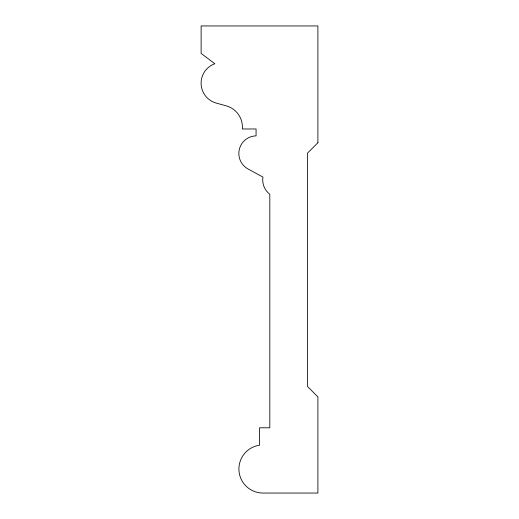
<?xml version="1.0" encoding="UTF-8"?>
<svg xmlns="http://www.w3.org/2000/svg" width="519" height="519" viewBox="0 0 519 519"><rect width="100%" height="100%" fill="white"/><g stroke="black" fill="none" stroke-linecap="round" stroke-linejoin="round"><path stroke-width="0.78" d="M317.894 142.725L307.592 153.027L307.592 386.577L317.894 396.879L317.894 493.05L262.945 493.05A24.043 24.043 0 0 1 238.967 470.733A24.043 24.043 0 0 1 259.506 445.211L259.506 427.792L269.815 427.792L269.815 194.242A17.964 17.964 0 0 1 262.945 177.07L248.043 168.973A17.633 17.633 0 0 1 256.075 135.855L256.075 128.984L242.334 128.984A22.006 22.006 0 0 0 226.271 105.857L216.241 103.086A20.637 20.637 0 0 1 214.86 63.733L201.119 53.425L201.119 25.95L317.894 25.95L317.894 142.725"/></g></svg>
